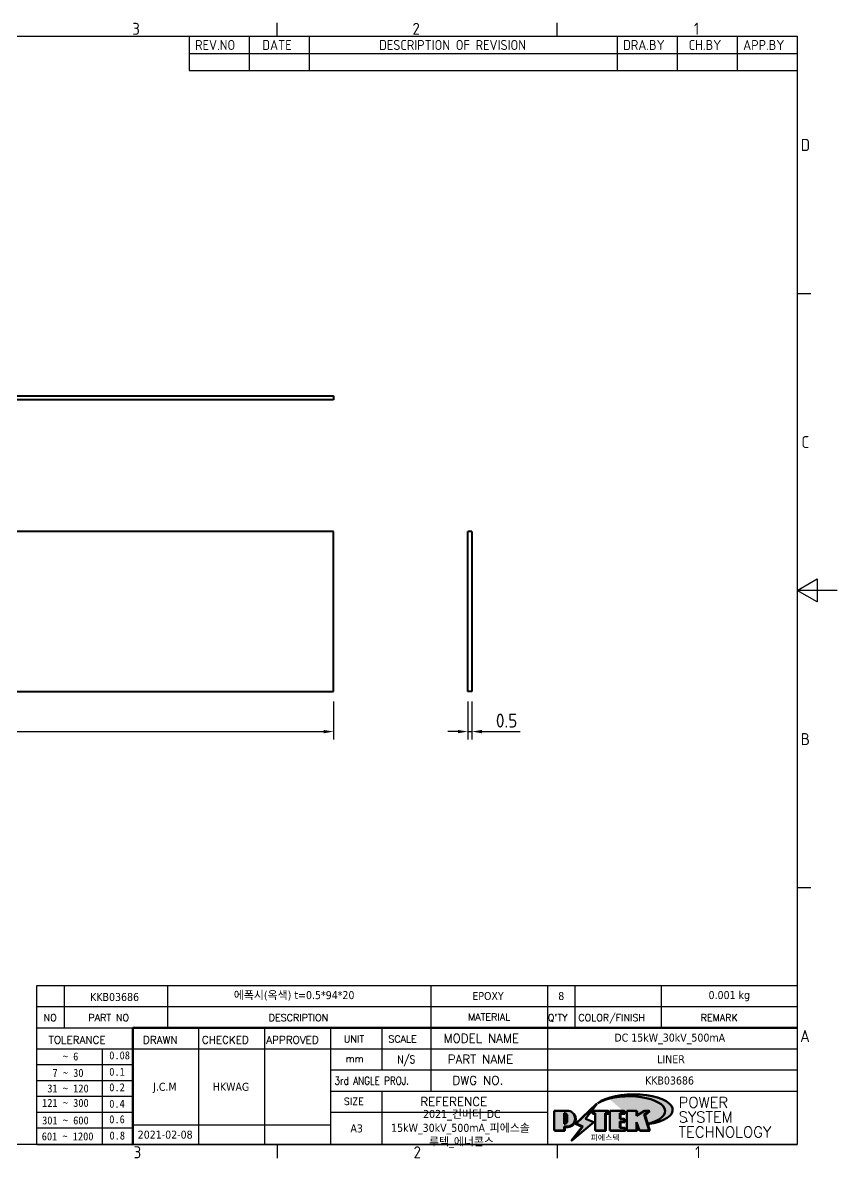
# Model space of a CAD drawing. Header units: millimetres. Extents: x 0 to 210, y 0 to 149.
# Drawn here: x 108.2 to 210, y 3.3 to 145.2 of the extents above; entities that cross this region are included whole.
import ezdxf
from ezdxf.enums import TextEntityAlignment as Align

# ---------------------------------------------------------------- set-up
doc = ezdxf.new("R2010")
doc.units = ezdxf.units.MM
doc.header["$LTSCALE"] = 0.5
doc.layers.get('0').update_dxf_attribs({"color": 3, "lineweight": 25, "true_color": 0x00ff00})
for name, color, linetype, lineweight, true_color in [('가시적인 것(ISO)', 3, 'Continuous', 40, 0x00ff00), ('기호(ISO)', 5, 'Continuous', 25, 0x0000ff), ('제목(ISO)', 5, 'Continuous', 50, 0x0000ff), ('치수(ISO)', 2, 'Continuous', 25, 0xffff00)]:
    doc.layers.add(name, color=color, linetype=linetype, lineweight=lineweight, true_color=true_color)
doc.layers.add('경계(ISO)', color=7, linetype='Continuous', lineweight=25)
doc.layers.add('해치(ISO)', color=7, linetype='Continuous', lineweight=18)
doc.styles.add('HAN_291', font='')
doc.styles.add('HAN_370', font='', dxfattribs={"width": 2})
doc.styles.add('ISO ProportionalPSTEK', font='isocp.shx')
doc.styles.add('RC_284', font='ROMANC.shx')
doc.styles.add('RC_287', font='ROMANC.shx')
doc.styles.add('RC_292', font='ROMANC.shx')
doc.styles.add('ROMANT_294', font='romant.shx')
doc.styles.add('문자 텍스트_PSTEK_POSCO', font='isocp.shx')
doc.styles.add('치수 텍스트_PSTEK_POSCO', font='isocp.shx')
doc.styles.add('텍스트 스타일198', font='tahoma.ttf')
doc.styles.add('텍스트 스타일333', font='ROMANC.shx', dxfattribs={"width": 0.800000011920929})
doc.styles.get('HAN_291').set_extended_font_data('GulimChe')
doc.styles.get('HAN_370').set_extended_font_data('GulimChe')
doc.dimstyles.new('치수_PSTEK_POSCO', dxfattribs={"dimscale": 0.5, "dimtxt": 3.5, "dimasz": 2.5, "dimexe": 2, "dimexo": 2.5, "dimgap": 1, "dimtad": 1, "dimrnd": 1e-08, "dimdsep": 46, "dimtxsty": '치수 텍스트_PSTEK_POSCO', "dimcen": 0.09, "dimdle": 10, "dimclrd": 7, "dimclre": 7, "dimclrt": 2, "dimadec": 1, "dimazin": 2, "dimtfac": 1, "dimtmove": 0, "dimatfit": 3, "dimfxl": 1, "dimtolj": 1, "dimlwd": -1, "dimlwe": -1, "dimarcsym": 0})

# ---------------------------------------------------------------- blocks, each defined once
blk = doc.blocks.new('경계 Default Border')
at = {"layer": '경계(ISO)'}
for p, q in [((280, 287.0000076293945), (280, 290.4000091552734)), ((350, 287.0000076293945), (350, 290.4000091552734)), ((410, 222.7499961853027), (413.4000015258789, 222.7499961853027)), ((410, 74.25000190734863), (413.4000015258789, 74.25000190734863)), ((280, 10), (280, 6.599999666213989)), ((350, 10), (350, 6.599999666213989))]:
    blk.add_line(p, q, dxfattribs=at)
at = {"layer": '경계(ISO)', "flags": 128}
for points in [[(10, 10), (10, 287.0000076293945), (410, 287.0000076293945), (410, 10), (10, 10)], [(420, 148.5000038146973), (410, 148.5000038146973), (415, 151.3867473602295), (415, 145.6132507324219), (410, 148.5000038146973)]]:
    blk.add_lwpolyline(points, dxfattribs=at)
at = {"layer": '경계(ISO)', "color": 2, "true_color": 0xffff00, "char_height": 3.00000011920929, "attachment_point": 7, "style": '문자 텍스트_PSTEK_POSCO'}
for s, insert in [('3', (243.8325386494398, 287.3713945155963)), ('2', (313.8325386494398, 287.3713945155963)), ('1', (384.1668652743101, 287.4)), ('D', (410.878270202895, 258.3463944559917)), ('C', (411.0445395201643, 184.0963944559917)), ('B', (410.878270202895, 109.8463944559917)), ('A', (410.7144008173592, 35.61784856929444)), ('3', (244.1685395229535, 6.57139439638704)), ('2', (314.127739416884, 6.57139439638704)), ('1', (384.4860661041481, 6.59999988079071))]:
    blk.add_mtext(s, dxfattribs=dict(at, insert=insert))
blk = doc.blocks.new('제목 블록 PSTEK')
at = {"true_color": 0xff0000}
h = blk.add_hatch(color=1, dxfattribs=at)
edge = h.paths.add_edge_path(flags=0)
edge.add_line((314.2242174273352, 19.60711530335299), (314.2242174273352, 17.00126995915134))
edge.add_line((314.2242174273352, 17.00126995915134), (314.3485873187598, 17.00126995915134))
edge.add_arc((314.3485873187598, 17.6527312952023), 0.6514613360509371, 270, 360)
edge.add_line((315.0000486548106, 17.6527312952023), (315.0000486548106, 18.95565396730211))
edge.add_arc((314.3485873187598, 18.95565396730212), 0.6514613360508712, 0, 90)
edge.add_line((314.3485873187598, 19.60711530335299), (314.2242174273352, 19.60711530335299))
edge = h.paths.add_edge_path()
edge.add_arc((314.9847713324306, 18.28938669179658), 1.969189947606664, 269.9999999999959, 450)
edge.add_line((314.9847713324306, 20.25857663940318), (311.7664314776902, 20.25857663940324))
edge.add_line((311.7664314776902, 20.25857663940324), (311.7664314776902, 15.3430047401139))
edge.add_line((311.7664314776902, 15.3430047401139), (314.2242174273352, 15.3430047401139))
edge.add_line((314.2242174273352, 15.3430047401139), (314.2242174273352, 16.32019674418991))
edge.add_line((314.2242174273352, 16.32019674418991), (314.9847713324307, 16.32019674418991))
at = {"true_color": 0x848484}
for points in [[(317.2195697678507, 17.0593801673321), (322.0326348870767, 21.62682475217465), (322.2781991042243, 21.94392121864296), (317.0471853425802, 16.97985676345368), (318.7512090904202, 16.1899260703855), (316.0018030350395, 12.71868385740789), (316.3356552234328, 13.00206718743325), (318.9235935156908, 16.2694494742633)], [(324.6615819988275, 19.45905590879572), (325.4196460989604, 19.45905590879572), (325.4196460989604, 20.11051724484596), (325.2419748254881, 20.11051724484596), (325.2419748254881, 19.60711530335299), (324.4839107253602, 19.60711530335299), (324.4839107253602, 15.3430047401139), (322.1623394187076, 15.3430047401139), (322.1623394187076, 15.19494534555726), (324.6615819988275, 15.19494534555726)], [(328.2914414389548, 19.45905590879572), (329.4054050004294, 19.45905590879572), (329.4054050004294, 20.11051724484596), (329.2277337269622, 20.11051724484596), (329.2277337269622, 19.60711530335299), (328.1137701654877, 19.60711530335299), (328.1137701654877, 18.25543873810179), (328.2914414389548, 18.25543873810179)], [(332.5088862584528, 20.1105172448466), (332.3312149849806, 20.1105172448466), (332.3312149849806, 18.99741471888368), (332.5088862584528, 19.11081371413894)], [(335.6156307331414, 20.11051724484596), (335.2535118015555, 20.11051724484596), (334.2514536401189, 19.30614745124769), (335.4855464857051, 15.3430047401139), (333.1954852176545, 15.3430047401139), (333.2478643833523, 15.19494534555726), (335.6632177591723, 15.19494534555726), (334.4291249135862, 19.15808805669106)], [(321.9846681452406, 19.60711530335299), (321.4042753185749, 19.60711530335299), (321.4042753185749, 19.45905590879572), (321.9846681452406, 19.45905590879572)], [(328.2914414389548, 17.41554667867274), (329.4054050004294, 17.41554667867274), (329.4054050004294, 18.10737934354514), (329.2277337269622, 18.10737934354514), (329.2277337269622, 17.56360607323003), (328.1137701654877, 17.56360607323003), (328.1137701654877, 15.9944660761648), (328.2914414389548, 15.9944660761648)], [(332.5088862584528, 16.92964231796647), (332.3312149849806, 17.43186301645164), (332.3312149849806, 15.3430047401139), (330.0369607660135, 15.3430047401139), (330.0369607660135, 15.19494534555726), (332.5088862584528, 15.19494534555726)], [(329.5356972676428, 15.8464066816075), (329.3580259941756, 15.8464066816075), (329.3580259941756, 15.3430047401139), (325.8342124037171, 15.3430047401139), (325.8342124037171, 15.19494534555726), (329.5356972676428, 15.19494534555726)]]:
    blk.add_hatch(color=252, dxfattribs=at).paths.add_polyline_path(points)
at = {"true_color": 0x0000ff}
blk.add_hatch(color=5, dxfattribs=at).paths.add_polyline_path([(321.6183518841322, 17.4193704504104), (319.5281351041078, 18.24969419629727), (322.4505835294948, 22.02344462252142), (317.2195697678507, 17.0593801673321), (318.9235935156908, 16.2694494742633), (316.1741874603099, 12.79820726128571)])
at = {"true_color": 0xff0000}
for points in [[(324.4839107253602, 19.60711530335299), (325.2419748254881, 19.60711530335299), (325.2419748254881, 20.25857663940324), (321.2266040451076, 20.25857663940324), (321.2266040451076, 19.60711530335299), (321.9846681452406, 19.60711530335299), (321.9846681452406, 15.3430047401139), (324.4839107253602, 15.3430047401139)], [(329.2277337269622, 20.25857663940324), (325.65654113025, 20.25857663940324), (325.65654113025, 15.3430047401139), (329.3580259941756, 15.3430047401139), (329.3580259941756, 15.9944660761648), (328.1137701654877, 15.9944660761648), (328.1137701654877, 17.56360607323003), (329.2277337269622, 17.56360607323003), (329.2277337269622, 18.25543873810179), (328.1137701654877, 18.25543873810179), (328.1137701654877, 19.60711530335299), (329.2277337269622, 19.60711530335299)], [(332.3312149849806, 20.25857663940324), (329.8592894925411, 20.25857663940324), (329.8592894925411, 15.3430047401139), (332.3312149849806, 15.3430047401139), (332.3312149849806, 17.4318630164523), (333.0701931098801, 15.3430047401139), (335.4855464857051, 15.3430047401139), (334.2514536401189, 19.30614745124769), (335.4379594596742, 20.25857663940324), (334.3071782107978, 20.25857663940324), (332.3312149849806, 18.99741471888304)]]:
    blk.add_hatch(color=1, dxfattribs=at).paths.add_polyline_path(points)
at = {"true_color": 0x848484}
h = blk.add_hatch(color=252, dxfattribs=at)
edge = h.paths.add_edge_path()
edge.add_arc((314.9847713324309, 18.28938669179657), 1.969189947606666, 270, 406.8278729790604)
edge.add_arc((315.1624426058984, 18.1413272972396), 1.969189947606962, -90, 53.560984836317004, ccw=False)
edge.add_line((315.1624426058984, 16.17213734963263), (314.4018887008024, 16.17213734963263))
edge.add_line((314.4018887008024, 16.17213734963263), (314.4018887008024, 15.19494534555726))
edge.add_line((314.4018887008024, 15.19494534555726), (311.9441027511573, 15.19494534555726))
edge.add_line((311.9441027511573, 15.19494534555726), (311.9441027511573, 15.3430047401139))
edge.add_line((311.9441027511573, 15.3430047401139), (314.2242174273352, 15.3430047401139))
edge.add_line((314.2242174273352, 15.3430047401139), (314.2242174273352, 16.32019674418991))
edge.add_line((314.2242174273352, 16.32019674418991), (314.9847713324309, 16.32019674418991))
h = blk.add_hatch(color=252, dxfattribs=at)
edge = h.paths.add_edge_path()
edge.add_line((314.4018887008024, 19.45905590879572), (314.5262585922315, 19.45905590879572))
edge.add_arc((314.5262585922314, 18.80759457274939), 0.6514613360463194, 60.4189348879147, 90.00000000000318, ccw=False)
edge.add_arc((314.3485873187602, 18.95565396730057), 0.6514613360524251, 39.96992292766206, 90.00000000009999)
edge.add_line((314.3485873187591, 19.60711530335307), (314.2242174273352, 19.60711530335298))
edge.add_line((314.2242174273352, 19.60711530335299), (314.2242174273352, 17.00126995915134))
edge.add_line((314.2242174273352, 17.00126995915134), (314.3485873187591, 17.00126995915134))
edge.add_arc((314.3485873187568, 17.652731295233), 0.6514613360816299, 270.0000000002, 274.6930825552478)
edge.add_line((314.4018887008024, 17.0034541317032), (314.4018887008024, 19.45905590879572))
at = {"layer": '해치(ISO)', "true_color": 0x27d1fc}
h = blk.add_hatch(color=140, dxfattribs=at)
edge = h.paths.add_edge_path()
edge.add_ellipse((330.3660919371412, 20.15576403068321), major_axis=(9.100907360794343, 0), ratio=0.4069904968023172, start_angle=301.3098473703837, end_angle=507.7436900681698)
edge.add_ellipse((331.5340919371412, 20.4634168429492), major_axis=(-9.82350664112931, 0), ratio=0.3942600559756514, start_angle=111.51207141178469, end_angle=334.47025347086895, ccw=False)
edge.add_line((335.1363447531188, 16.8601935978785), (335.0955236905705, 16.99119398620872))
at = {"color": 180, "true_color": 0x3f00ff}
for p, q in [((182.475792979055, 11.79100474011392), (182.4757929790549, 51.56524660363496)), ((182.4757929790549, 51.56524660363496), (372.4757929537551, 51.56524660363496)), ((189.2651435055721, 51.56524660363496), (189.2651435055722, 41.00524660363494)), ((215.2152739891528, 41.00524660363494), (215.2152739891528, 51.56524660363496)), ((280.8758854511282, 51.56524660363496), (280.8758854511282, 41.00524660363494)), ((310.0881549537552, 51.56524660363496), (310.0881549537553, 41.00524660363494)), ((316.9044520275131, 51.56524660363496), (316.9044520275127, 41.00524660363494)), ((338.4566026226726, 51.56524660363496), (338.4566026226727, 41.00524660363494)), ((372.4757929537551, 51.56524660363496), (372.4757929537551, 11.79100474011389)), ((182.475792979055, 46.2852466036349), (372.4757929537551, 46.28524660363492)), ((182.475792979055, 41.00524660363493), (206.451475290024, 41.00524660363493)), ((222.9401812389276, 11.79100474011392), (222.9401812389276, 41.00524660363494)), ((239.4288871878316, 11.79100474011392), (239.4288871878316, 41.00524660363494)), ((255.9175931367356, 11.79100474011392), (255.9175931367356, 41.00524660363494)), ((268.6918866058747, 41.00524660363494), (268.6918866058747, 30.44524660363498)), ((280.8758854511282, 41.00524660363494), (280.8758854511282, 25.16524660363502)), ((310.088154953755, 41.00524660363494), (310.088154953755, 11.79100474011392)), ((182.475792979055, 35.72524660363497), (206.451475290024, 35.72524660363497)), ((198.8621818849491, 12.02524660363491), (198.8621818849491, 35.72524660363497)), ((206.451475290024, 35.72524660363497), (372.4757929537551, 35.72524660363497)), ((182.475792979055, 31.77524660363492), (206.451475290024, 31.77524660363492)), ((255.917593136736, 30.44524660363498), (372.4757929537552, 30.44524660363501)), ((182.475792979055, 27.82524660363487), (206.451475290024, 27.82524660363487)), ((182.475792979055, 23.87524660363505), (206.451475290024, 23.87524660363505)), ((255.9175931367359, 25.16524660363502), (372.4757929537552, 25.165246603635)), ((268.6918866058744, 25.16524660363502), (268.6918866058744, 11.79100474011392)), ((182.475792979055, 19.92524660363478), (206.451475290024, 19.92524660363478)), ((255.9175931367359, 19.88524660363481), (310.0881549537553, 19.88524660363481)), ((182.475792979055, 15.97524660363496), (206.451475290024, 15.97524660363496)), ((206.451475290024, 16.74100474011396), (255.9175931367359, 16.74100474011396)), ((182.475792979055, 11.79100474011392), (372.4757929537551, 11.79100474011389))]:
    blk.add_line(p, q, dxfattribs=at)
at = {"color": 7, "lineweight": 50}
for p, q in [((206.4514752900237, 11.79100474011392), (206.4514752900237, 41.00524660363494)), ((206.451475290024, 41.00524660363494), (372.4757929537551, 41.00524660363496))]:
    blk.add_line(p, q, dxfattribs=at)
at = {"color": 7}
for p, q in [((311.7664314776902, 20.25900474011391), (311.7664314776902, 15.34300474011391)), ((314.9847713324309, 20.25857663940324), (311.7664314776902, 20.25857663940324)), ((314.9847713324309, 20.25857663940324), (311.7664314776902, 20.25857663940324)), ((311.7664314776902, 20.25857663940324), (311.7664314776902, 15.3430047401139)), ((322.2781991042243, 21.94392121864296), (317.0471853425802, 16.97985676345368)), ((322.4505835294948, 22.02344462252142), (317.2195697678507, 17.0593801673321)), ((317.2195697678507, 17.0593801673321), (322.0326348870767, 21.62682475217465)), ((319.5281351041078, 18.24969419629727), (322.4505835294948, 22.02344462252142)), ((325.2419748254881, 20.25857663940324), (321.2266040451076, 20.25857663940324)), ((321.2266040451076, 20.25857663940324), (321.2266040451076, 19.60711530335299)), ((325.2419748254881, 20.25857663940324), (321.2266040451076, 20.25857663940324)), ((321.2266040451076, 20.25857663940324), (321.2266040451076, 19.60711530335299)), ((322.0326348870767, 21.62682475217465), (322.2781991042243, 21.94392121864296)), ((325.2419748254881, 19.60711530335299), (325.2419748254881, 20.25857663940324)), ((325.2419748254881, 19.60711530335299), (325.2419748254881, 20.25857663940324)), ((325.4196460989604, 20.11051724484596), (325.2419748254881, 20.11051724484596)), ((325.2419748254881, 20.11051724484596), (325.2419748254881, 19.60711530335299)), ((325.4196460989604, 19.45905590879572), (325.4196460989604, 20.11051724484596)), ((329.2277337269622, 20.25857663940324), (325.65654113025, 20.25857663940324)), ((325.65654113025, 20.25857663940324), (325.65654113025, 15.3430047401139)), ((325.65654113025, 20.25857663940324), (325.65654113025, 15.3430047401139)), ((329.2277337269622, 20.25857663940324), (325.65654113025, 20.25857663940324)), ((329.2277337269622, 19.60711530335299), (329.2277337269622, 20.25857663940324)), ((329.2277337269622, 19.60711530335299), (329.2277337269622, 20.25857663940324)), ((329.4054050004294, 20.11051724484596), (329.2277337269622, 20.11051724484596)), ((329.2277337269622, 20.11051724484596), (329.2277337269622, 19.60711530335299)), ((329.4054050004294, 19.45905590879572), (329.4054050004294, 20.11051724484596)), ((332.3312149849806, 20.25857663940324), (329.8592894925411, 20.25857663940324)), ((329.8592894925411, 20.25857663940324), (329.8592894925411, 15.3430047401139)), ((329.8592894925411, 20.25857663940324), (329.8592894925411, 15.3430047401139)), ((332.3312149849806, 20.25857663940324), (329.8592894925411, 20.25857663940324)), ((334.3071782107978, 20.25857663940324), (332.3312149849806, 18.99741471888304)), ((332.3312149849806, 18.99741471888304), (332.3312149849806, 20.25857663940324)), ((334.3071782107978, 20.25857663940324), (332.3312149849806, 18.99741471888304)), ((332.3312149849806, 18.99741471888304), (332.3312149849806, 20.25857663940324)), ((332.5088862584528, 20.1105172448466), (332.3312149849806, 20.1105172448466)), ((332.3312149849806, 20.1105172448466), (332.3312149849806, 18.99741471888368)), ((332.5088862584528, 19.11081371413894), (332.5088862584528, 20.1105172448466)), ((334.2514536401189, 19.30614745124769), (335.4379594596742, 20.25857663940324)), ((334.2514536401189, 19.30614745124769), (335.4379594596742, 20.25857663940324)), ((335.2535118015555, 20.11051724484596), (334.2514536401189, 19.30614745124769)), ((335.4379594596742, 20.25857663940324), (334.3071782107978, 20.25857663940324)), ((335.4379594596742, 20.25857663940324), (334.3071782107978, 20.25857663940324)), ((334.4291249135862, 19.15808805669104), (335.6156307331414, 20.11051724484596)), ((335.6156307331414, 20.11051724484596), (335.2535118015555, 20.11051724484596)), ((314.2242174273352, 17.00126995915134), (314.2242174273352, 19.60711530335299)), ((314.2242174273352, 19.60711530335299), (314.3485873187591, 19.60711530335299)), ((314.3485873187591, 19.60711530335299), (314.2242174273352, 19.60711530335299)), ((314.2242174273352, 19.60711530335299), (314.2242174273352, 17.00126995915134)), ((314.2242174273352, 17.00126995915134), (314.2242174273352, 19.60711530335299)), ((314.2242174273352, 19.60711530335299), (314.3485873187591, 19.60711530335299)), ((314.4018887008024, 19.45905590879572), (314.5262585922314, 19.45905590879572)), ((314.4018887008024, 17.0034541317032), (314.4018887008024, 19.45905590879572)), ((315.0000486548106, 18.95565396730275), (315.0000486548106, 17.65273129520161)), ((315.0000486548106, 18.95565396730275), (315.0000486548106, 17.65273129520161)), ((316.1741874603099, 12.79820726128571), (321.6183518841322, 17.4193704504104)), ((318.9235935156908, 16.2694494742633), (317.2195697678507, 17.0593801673321)), ((317.2195697678507, 17.0593801673321), (318.9235935156908, 16.2694494742633)), ((321.6183518841322, 17.4193704504104), (319.5281351041078, 18.24969419629727)), ((321.2266040451076, 19.60711530335299), (321.9846681452406, 19.60711530335299)), ((321.2266040451076, 19.60711530335299), (321.9846681452406, 19.60711530335299)), ((321.4042753185749, 19.60711530335299), (321.4042753185749, 19.45905590879572)), ((321.9846681452406, 19.60711530335299), (321.4042753185749, 19.60711530335299)), ((321.4042753185749, 19.45905590879572), (321.9846681452406, 19.45905590879572)), ((321.9846681452406, 19.60711530335299), (321.9846681452406, 15.3430047401139)), ((321.9846681452406, 19.45905590879572), (321.9846681452406, 19.60711530335299)), ((321.9846681452406, 19.60711530335299), (321.9846681452406, 15.3430047401139)), ((324.4839107253602, 19.60711530335299), (325.2419748254881, 19.60711530335299)), ((324.4839107253602, 15.3430047401139), (324.4839107253602, 19.60711530335299)), ((325.2419748254881, 19.60711530335299), (324.4839107253602, 19.60711530335299)), ((324.4839107253602, 19.60711530335299), (324.4839107253602, 15.3430047401139)), ((324.4839107253602, 19.60711530335299), (325.2419748254881, 19.60711530335299)), ((324.4839107253602, 15.3430047401139), (324.4839107253602, 19.60711530335299)), ((324.6615819988275, 19.45905590879572), (325.4196460989604, 19.45905590879572)), ((324.6615819988275, 15.19494534555726), (324.6615819988275, 19.45905590879572)), ((328.1137701654877, 18.25543873810179), (328.1137701654877, 19.60711530335299)), ((328.1137701654877, 19.60711530335299), (329.2277337269622, 19.60711530335299)), ((329.2277337269622, 19.60711530335299), (328.1137701654877, 19.60711530335299)), ((328.1137701654877, 19.60711530335299), (328.1137701654877, 18.25543873810179)), ((328.1137701654877, 18.25543873810179), (328.1137701654877, 19.60711530335299)), ((328.1137701654877, 19.60711530335299), (329.2277337269622, 19.60711530335299)), ((329.2277337269622, 18.25543873810179), (328.1137701654877, 18.25543873810179)), ((328.1137701654877, 18.25543873810179), (328.2914414389548, 18.25543873810179)), ((329.2277337269622, 18.25543873810179), (328.1137701654877, 18.25543873810179)), ((328.1137701654877, 17.56360607323003), (329.2277337269622, 17.56360607323003)), ((328.1137701654877, 15.9944660761648), (328.1137701654877, 17.56360607323003)), ((329.2277337269622, 17.56360607323003), (328.1137701654877, 17.56360607323003)), ((328.1137701654877, 17.56360607323003), (328.1137701654877, 15.9944660761648)), ((328.1137701654877, 17.56360607323003), (329.2277337269622, 17.56360607323003)), ((328.1137701654877, 15.9944660761648), (328.1137701654877, 17.56360607323003)), ((328.2914414389548, 18.25543873810179), (328.2914414389548, 19.45905590879572)), ((328.2914414389548, 19.45905590879572), (329.4054050004294, 19.45905590879572)), ((328.2914414389548, 15.9944660761648), (328.2914414389548, 17.41554667867274)), ((328.2914414389548, 17.41554667867274), (329.4054050004294, 17.41554667867274)), ((329.2277337269622, 17.56360607323003), (329.2277337269622, 18.25543873810179)), ((329.2277337269622, 17.56360607323003), (329.2277337269622, 18.25543873810179)), ((329.4054050004294, 18.10737934354514), (329.2277337269622, 18.10737934354514)), ((329.2277337269622, 18.10737934354514), (329.2277337269622, 17.56360607323003)), ((329.4054050004294, 17.41554667867274), (329.4054050004294, 18.10737934354514)), ((332.3312149849806, 18.99741471888368), (332.5088862584528, 19.11081371413894)), ((332.3312149849806, 17.4318630164523), (333.0701931098801, 15.3430047401139)), ((332.3312149849806, 15.3430047401139), (332.3312149849806, 17.4318630164523)), ((332.5088862584528, 16.92964231796647), (332.3312149849806, 17.43186301645164)), ((332.3312149849806, 17.43186301645164), (332.3312149849806, 15.3430047401139)), ((332.3312149849806, 17.4318630164523), (333.0701931098801, 15.3430047401139)), ((332.3312149849806, 15.3430047401139), (332.3312149849806, 17.4318630164523)), ((335.4855464857051, 15.3430047401139), (334.2514536401189, 19.30614745124769)), ((334.2514536401189, 19.30614745124769), (335.4855464857051, 15.3430047401139)), ((335.4855464857051, 15.3430047401139), (334.2514536401189, 19.30614745124769)), ((335.6632177591723, 15.19494534555726), (334.4291249135862, 19.15808805669104)), ((345.0447381189468, 17.50375595811051), (344.9867755289346, 17.689895936919)), ((311.7664314776902, 15.3430047401139), (314.2242174273352, 15.3430047401139)), ((311.7664314776902, 15.3430047401139), (314.2242174273352, 15.3430047401139)), ((314.2242174273352, 15.3430047401139), (311.9441027511573, 15.3430047401139)), ((311.9441027511573, 15.3430047401139), (311.9441027511573, 15.19494534555726)), ((311.9441027511573, 15.19494534555726), (314.4018887008024, 15.19494534555726)), ((314.3485873187591, 17.00126995915134), (314.2242174273352, 17.00126995915134)), ((314.2242174273352, 17.00126995915134), (314.3485873187591, 17.00126995915134)), ((314.3485873187591, 17.00126995915134), (314.2242174273352, 17.00126995915134)), ((314.2242174273352, 16.32019674418991), (314.9847713324309, 16.32019674418991)), ((314.2242174273352, 15.3430047401139), (314.2242174273352, 16.32019674418991)), ((314.9847713324309, 16.32019674418991), (314.2242174273352, 16.32019674418991)), ((314.2242174273352, 16.32019674418991), (314.2242174273352, 15.3430047401139)), ((314.2242174273352, 16.32019674418991), (314.9847713324309, 16.32019674418991)), ((314.2242174273352, 15.3430047401139), (314.2242174273352, 16.32019674418991)), ((314.4018887008024, 16.17213734963263), (315.162442605898, 16.17213734963263)), ((314.4018887008024, 15.19494534555726), (314.4018887008024, 16.17213734963263)), ((318.7512090904202, 16.1899260703855), (316.0018030350395, 12.71868385740789)), ((318.9235935156908, 16.2694494742633), (316.1741874603099, 12.79820726128571)), ((316.3356552234328, 13.00206718743325), (318.9235935156908, 16.2694494742633)), ((317.0471853425802, 16.97985676345368), (318.7512090904202, 16.1899260703855)), ((321.9846681452406, 15.3430047401139), (324.4839107253602, 15.3430047401139)), ((321.9846681452406, 15.3430047401139), (324.4839107253602, 15.3430047401139)), ((324.4839107253602, 15.3430047401139), (322.1623394187076, 15.3430047401139)), ((322.1623394187076, 15.3430047401139), (322.1623394187076, 15.19494534555726)), ((322.1623394187076, 15.19494534555726), (324.6615819988275, 15.19494534555726)), ((325.65654113025, 15.3430047401139), (329.3580259941756, 15.3430047401139)), ((325.65654113025, 15.3430047401139), (329.3580259941756, 15.3430047401139)), ((329.3580259941756, 15.3430047401139), (325.8342124037171, 15.3430047401139)), ((325.8342124037171, 15.3430047401139), (325.8342124037171, 15.19494534555726)), ((325.8342124037171, 15.19494534555726), (329.5356972676428, 15.19494534555726)), ((329.3580259941756, 15.9944660761648), (328.1137701654877, 15.9944660761648)), ((328.1137701654877, 15.9944660761648), (328.2914414389548, 15.9944660761648)), ((329.3580259941756, 15.9944660761648), (328.1137701654877, 15.9944660761648)), ((329.3580259941756, 15.3430047401139), (329.3580259941756, 15.9944660761648)), ((329.3580259941756, 15.3430047401139), (329.3580259941756, 15.9944660761648)), ((329.5356972676428, 15.8464066816075), (329.3580259941756, 15.8464066816075)), ((329.3580259941756, 15.8464066816075), (329.3580259941756, 15.3430047401139)), ((329.5356972676428, 15.19494534555726), (329.5356972676428, 15.8464066816075)), ((329.8592894925411, 15.3430047401139), (332.3312149849806, 15.3430047401139)), ((329.8592894925411, 15.3430047401139), (332.3312149849806, 15.3430047401139)), ((332.3312149849806, 15.3430047401139), (330.0369607660135, 15.3430047401139)), ((330.0369607660135, 15.3430047401139), (330.0369607660135, 15.19494534555726)), ((330.0369607660135, 15.19494534555726), (332.5088862584528, 15.19494534555726)), ((332.5088862584528, 15.19494534555726), (332.5088862584528, 16.92964231796647)), ((333.0701931098801, 15.3430047401139), (335.4855464857051, 15.3430047401139)), ((333.0701931098801, 15.3430047401139), (335.4855464857051, 15.3430047401139)), ((335.4855464857051, 15.3430047401139), (333.1954852176545, 15.3430047401139)), ((333.1954852176545, 15.3430047401139), (333.2478643833523, 15.19494534555726)), ((333.2478643833523, 15.19494534555726), (335.6632177591723, 15.19494534555726)), ((316.0018030350395, 12.71868385740789), (316.3356552234328, 13.00206718743325))]:
    blk.add_line(p, q, dxfattribs=at)
at = {"color": 1, "true_color": 0xff0000}
for p, q in [((314.9847713324309, 20.25857663940324), (311.7664314776902, 20.25857663940324)), ((311.7664314776902, 20.25857663940324), (311.7664314776902, 15.3430047401139)), ((325.2419748254881, 20.25857663940324), (321.2266040451076, 20.25857663940324)), ((321.2266040451076, 20.25857663940324), (321.2266040451076, 19.60711530335299)), ((325.2419748254881, 19.60711530335299), (325.2419748254881, 20.25857663940324)), ((329.2277337269622, 20.25857663940324), (325.65654113025, 20.25857663940324)), ((325.65654113025, 20.25857663940324), (325.65654113025, 15.3430047401139)), ((329.2277337269622, 19.60711530335299), (329.2277337269622, 20.25857663940324)), ((332.3312149849806, 20.25857663940324), (329.8592894925411, 20.25857663940324)), ((329.8592894925411, 20.25857663940324), (329.8592894925411, 15.3430047401139)), ((334.3071782107978, 20.25857663940324), (332.3312149849806, 18.99741471888304)), ((332.3312149849806, 18.99741471888304), (332.3312149849806, 20.25857663940324)), ((334.2514536401189, 19.30614745124769), (335.4379594596742, 20.25857663940324)), ((335.4379594596742, 20.25857663940324), (334.3071782107978, 20.25857663940324)), ((314.2242174273352, 17.00126995915134), (314.2242174273352, 19.60711530335299)), ((314.2242174273352, 19.60711530335299), (314.3485873187591, 19.60711530335299)), ((315.0000486548106, 18.95565396730275), (315.0000486548106, 17.65273129520161)), ((321.2266040451076, 19.60711530335299), (321.9846681452406, 19.60711530335299)), ((321.9846681452406, 19.60711530335299), (321.9846681452406, 15.3430047401139)), ((324.4839107253602, 19.60711530335299), (325.2419748254881, 19.60711530335299)), ((324.4839107253602, 15.3430047401139), (324.4839107253602, 19.60711530335299)), ((328.1137701654877, 18.25543873810179), (328.1137701654877, 19.60711530335299)), ((328.1137701654877, 19.60711530335299), (329.2277337269622, 19.60711530335299)), ((329.2277337269622, 18.25543873810179), (328.1137701654877, 18.25543873810179)), ((328.1137701654877, 17.56360607323003), (329.2277337269622, 17.56360607323003)), ((328.1137701654877, 15.9944660761648), (328.1137701654877, 17.56360607323003)), ((329.2277337269622, 17.56360607323003), (329.2277337269622, 18.25543873810179)), ((332.3312149849806, 17.4318630164523), (333.0701931098801, 15.3430047401139)), ((332.3312149849806, 15.3430047401139), (332.3312149849806, 17.4318630164523)), ((335.4855464857051, 15.3430047401139), (334.2514536401189, 19.30614745124769)), ((311.7664314776902, 15.3430047401139), (314.2242174273352, 15.3430047401139)), ((314.3485873187591, 17.00126995915134), (314.2242174273352, 17.00126995915134)), ((314.2242174273352, 16.32019674418991), (314.9847713324309, 16.32019674418991)), ((314.2242174273352, 15.3430047401139), (314.2242174273352, 16.32019674418991)), ((321.9846681452406, 15.3430047401139), (324.4839107253602, 15.3430047401139)), ((325.65654113025, 15.3430047401139), (329.3580259941756, 15.3430047401139)), ((329.3580259941756, 15.9944660761648), (328.1137701654877, 15.9944660761648)), ((329.3580259941756, 15.3430047401139), (329.3580259941756, 15.9944660761648)), ((329.8592894925411, 15.3430047401139), (332.3312149849806, 15.3430047401139)), ((333.0701931098801, 15.3430047401139), (335.4855464857051, 15.3430047401139))]:
    blk.add_line(p, q, dxfattribs=at)
at = {"color": 5, "true_color": 0x0000ff}
for p, q in [((322.4505835294948, 22.02344462252142), (317.2195697678507, 17.0593801673321)), ((319.5281351041078, 18.24969419629727), (322.4505835294948, 22.02344462252142)), ((316.1741874603099, 12.79820726128571), (321.6183518841322, 17.4193704504104)), ((317.2195697678507, 17.0593801673321), (318.9235935156908, 16.2694494742633)), ((321.6183518841322, 17.4193704504104), (319.5281351041078, 18.24969419629727)), ((318.9235935156908, 16.2694494742633), (316.1741874603099, 12.79820726128571))]:
    blk.add_line(p, q, dxfattribs=at)
at = {"color": 7}
for centre, radius, start, end in [((314.9847713324309, 18.28938669179658), 1.969189947606665, 270, 90), ((314.9847713324309, 18.28938669179658), 1.969189947606665, 270, 90), ((314.3485873187598, 18.95565396730211), 0.6514613360508712, 0, 90), ((314.3485873187602, 18.95565396730057), 0.6514613360524251, 39.96992292766117, 90), ((314.3485873187598, 18.95565396730212), 0.6514613360508712, 0, 90), ((314.3485873187597, 17.65273129520228), 0.6514613360509381, 270, 0), ((314.3485873187598, 17.6527312952023), 0.6514613360509381, 270, 0), ((314.5262585922314, 18.80759457274939), 0.6514613360463193, 60.41893488791137, 90), ((314.9847713324307, 18.2893866917965), 1.969189947606594, 270, 46.82787297909833), ((315.1624426058984, 18.1413272972396), 1.969189947606961, 270, 53.56098483636067), ((314.3485873187568, 17.652731295233), 0.6514613360816299, 270, 274.6930825552478)]:
    blk.add_arc(centre, radius, start, end, dxfattribs=at)
at = {"color": 1, "true_color": 0xff0000}
for centre, radius, start, end in [((314.9847713324309, 18.28938669179657), 1.969189947606665, 270, 90), ((314.3485873187598, 18.95565396730211), 0.6514613360508712, 0, 90), ((314.3485873187598, 17.6527312952023), 0.6514613360509381, 270, 0)]:
    blk.add_arc(centre, radius, start, end, dxfattribs=at)
at = {"layer": '제목(ISO)', "lineweight": 18}
blk.add_line((182.475792979055, 35.72500474011393), (182.475792979055, 11.79100474011392), dxfattribs=at)
at = {"layer": '제목(ISO)'}
for p, q in [((314.9847713324306, 20.25857663940324), (311.7664314776902, 20.25857663940324)), ((311.7664314776902, 20.25857663940324), (311.7664314776902, 15.3430047401139)), ((322.2781991042243, 21.94392121864296), (317.0471853425802, 16.97985676345368)), ((322.4505835294948, 22.02344462252142), (317.2195697678507, 17.0593801673321)), ((317.2195697678507, 17.0593801673321), (322.0326348870767, 21.62682475217465)), ((319.5281351041078, 18.24969419629727), (322.4505835294948, 22.02344462252142)), ((325.2419748254881, 20.25857663940324), (321.2266040451076, 20.25857663940324)), ((321.2266040451076, 20.25857663940324), (321.2266040451076, 19.60711530335299)), ((322.0326348870767, 21.62682475217465), (322.2781991042243, 21.94392121864296)), ((325.2419748254881, 19.60711530335299), (325.2419748254881, 20.25857663940324)), ((325.4196460989604, 20.11051724484596), (325.2419748254881, 20.11051724484596)), ((325.2419748254881, 20.11051724484596), (325.2419748254881, 19.60711530335299)), ((325.4196460989604, 19.45905590879572), (325.4196460989604, 20.11051724484596)), ((329.2277337269622, 20.25857663940324), (325.65654113025, 20.25857663940324)), ((325.65654113025, 20.25857663940324), (325.65654113025, 15.3430047401139)), ((329.2277337269622, 19.60711530335299), (329.2277337269622, 20.25857663940324)), ((329.4054050004294, 20.11051724484596), (329.2277337269622, 20.11051724484596)), ((329.2277337269622, 20.11051724484596), (329.2277337269622, 19.60711530335299)), ((329.4054050004294, 19.45905590879572), (329.4054050004294, 20.11051724484596)), ((332.3312149849806, 20.25857663940324), (329.8592894925411, 20.25857663940324)), ((329.8592894925411, 20.25857663940324), (329.8592894925411, 15.3430047401139)), ((334.3071782107978, 20.25857663940324), (332.3312149849806, 18.99741471888304)), ((332.3312149849806, 18.99741471888304), (332.3312149849806, 20.25857663940324)), ((332.5088862584528, 20.1105172448466), (332.3312149849806, 20.1105172448466)), ((332.3312149849806, 20.1105172448466), (332.3312149849806, 18.99741471888368)), ((332.5088862584528, 19.11081371413894), (332.5088862584528, 20.1105172448466)), ((334.2514536401189, 19.30614745124769), (335.4379594596742, 20.25857663940324)), ((335.2535118015555, 20.11051724484596), (334.2514536401189, 19.30614745124769)), ((335.4379594596742, 20.25857663940324), (334.3071782107978, 20.25857663940324)), ((334.4291249135862, 19.15808805669106), (335.6156307331414, 20.11051724484596)), ((335.6156307331414, 20.11051724484596), (335.2535118015555, 20.11051724484596)), ((314.2242174273352, 17.00126995915134), (314.2242174273352, 19.60711530335299)), ((314.2242174273352, 19.60711530335299), (314.3485873187598, 19.60711530335299)), ((314.3485873187591, 19.60711530335299), (314.2242174273352, 19.60711530335299)), ((314.2242174273352, 19.60711530335299), (314.2242174273352, 17.00126995915134)), ((314.4018887008024, 19.45905590879572), (314.5262585922314, 19.45905590879572)), ((314.4018887008024, 17.0034541317032), (314.4018887008024, 19.45905590879572)), ((315.0000486548106, 18.95565396730211), (315.0000486548106, 17.6527312952023)), ((316.1741874603099, 12.79820726128571), (321.6183518841322, 17.4193704504104)), ((317.2195697678507, 17.0593801673321), (318.9235935156908, 16.2694494742633)), ((318.9235935156908, 16.2694494742633), (317.2195697678507, 17.0593801673321)), ((321.6183518841322, 17.4193704504104), (319.5281351041078, 18.24969419629727)), ((321.2266040451076, 19.60711530335299), (321.9846681452406, 19.60711530335299)), ((321.9846681452406, 19.60711530335299), (321.4042753185749, 19.60711530335299)), ((321.4042753185749, 19.60711530335299), (321.4042753185749, 19.45905590879572)), ((321.4042753185749, 19.45905590879572), (321.9846681452406, 19.45905590879572)), ((321.9846681452406, 19.60711530335299), (321.9846681452406, 15.3430047401139)), ((321.9846681452406, 19.45905590879572), (321.9846681452406, 19.60711530335299)), ((324.4839107253602, 19.60711530335299), (325.2419748254881, 19.60711530335299)), ((324.4839107253602, 15.3430047401139), (324.4839107253602, 19.60711530335299)), ((325.2419748254881, 19.60711530335299), (324.4839107253602, 19.60711530335299)), ((324.4839107253602, 19.60711530335299), (324.4839107253602, 15.3430047401139)), ((324.6615819988275, 19.45905590879572), (325.4196460989604, 19.45905590879572)), ((324.6615819988275, 15.19494534555726), (324.6615819988275, 19.45905590879572)), ((328.1137701654877, 18.25543873810179), (328.1137701654877, 19.60711530335299)), ((328.1137701654877, 19.60711530335299), (329.2277337269622, 19.60711530335299)), ((329.2277337269622, 19.60711530335299), (328.1137701654877, 19.60711530335299)), ((328.1137701654877, 19.60711530335299), (328.1137701654877, 18.25543873810179)), ((329.2277337269622, 18.25543873810179), (328.1137701654877, 18.25543873810179)), ((328.1137701654877, 18.25543873810179), (328.2914414389548, 18.25543873810179)), ((328.1137701654877, 15.9944660761648), (328.1137701654877, 17.56360607323003)), ((328.1137701654877, 17.56360607323003), (329.2277337269622, 17.56360607323003)), ((329.2277337269622, 17.56360607323003), (328.1137701654877, 17.56360607323003)), ((328.1137701654877, 17.56360607323003), (328.1137701654877, 15.9944660761648)), ((328.2914414389548, 19.45905590879572), (329.4054050004294, 19.45905590879572)), ((328.2914414389548, 18.25543873810179), (328.2914414389548, 19.45905590879572)), ((328.2914414389548, 17.41554667867274), (329.4054050004294, 17.41554667867274)), ((328.2914414389548, 15.9944660761648), (328.2914414389548, 17.41554667867274)), ((329.2277337269622, 17.56360607323003), (329.2277337269622, 18.25543873810179)), ((329.4054050004294, 18.10737934354514), (329.2277337269622, 18.10737934354514)), ((329.2277337269622, 18.10737934354514), (329.2277337269622, 17.56360607323003)), ((329.4054050004294, 17.41554667867274), (329.4054050004294, 18.10737934354514)), ((332.3312149849806, 18.99741471888368), (332.5088862584528, 19.11081371413894)), ((332.3312149849806, 15.3430047401139), (332.3312149849806, 17.4318630164523)), ((332.3312149849806, 17.4318630164523), (333.0701931098801, 15.3430047401139)), ((332.5088862584528, 16.92964231796647), (332.3312149849806, 17.43186301645164)), ((332.3312149849806, 17.43186301645164), (332.3312149849806, 15.3430047401139)), ((335.4855464857051, 15.3430047401139), (334.2514536401189, 19.30614745124769)), ((334.2514536401189, 19.30614745124769), (335.4855464857051, 15.3430047401139)), ((335.6632177591723, 15.19494534555726), (334.4291249135862, 19.15808805669106)), ((311.7664314776902, 15.3430047401139), (314.2242174273352, 15.3430047401139)), ((314.2242174273352, 15.3430047401139), (311.9441027511573, 15.3430047401139)), ((311.9441027511573, 15.3430047401139), (311.9441027511573, 15.19494534555726)), ((311.9441027511573, 15.19494534555726), (314.4018887008024, 15.19494534555726)), ((314.3485873187598, 17.00126995915134), (314.2242174273352, 17.00126995915134)), ((314.2242174273352, 17.00126995915134), (314.3485873187591, 17.00126995915134)), ((314.2242174273352, 15.3430047401139), (314.2242174273352, 16.32019674418991)), ((314.2242174273352, 16.32019674418991), (314.9847713324307, 16.32019674418991)), ((314.9847713324309, 16.32019674418991), (314.2242174273352, 16.32019674418991)), ((314.2242174273352, 16.32019674418991), (314.2242174273352, 15.3430047401139)), ((314.4018887008024, 15.19494534555726), (314.4018887008024, 16.17213734963263)), ((314.4018887008024, 16.17213734963263), (315.1624426058984, 16.17213734963263)), ((318.7512090904202, 16.1899260703855), (316.0018030350395, 12.71868385740789)), ((318.9235935156908, 16.2694494742633), (316.1741874603099, 12.79820726128571)), ((316.3356552234328, 13.00206718743325), (318.9235935156908, 16.2694494742633)), ((317.0471853425802, 16.97985676345368), (318.7512090904202, 16.1899260703855)), ((321.9846681452406, 15.3430047401139), (324.4839107253602, 15.3430047401139)), ((324.4839107253602, 15.3430047401139), (322.1623394187076, 15.3430047401139)), ((322.1623394187076, 15.3430047401139), (322.1623394187076, 15.19494534555726)), ((322.1623394187076, 15.19494534555726), (324.6615819988275, 15.19494534555726)), ((325.65654113025, 15.3430047401139), (329.3580259941756, 15.3430047401139)), ((329.3580259941756, 15.3430047401139), (325.8342124037171, 15.3430047401139)), ((325.8342124037171, 15.3430047401139), (325.8342124037171, 15.19494534555726)), ((325.8342124037171, 15.19494534555726), (329.5356972676428, 15.19494534555726)), ((329.3580259941756, 15.9944660761648), (328.1137701654877, 15.9944660761648)), ((328.1137701654877, 15.9944660761648), (328.2914414389548, 15.9944660761648)), ((329.3580259941756, 15.3430047401139), (329.3580259941756, 15.9944660761648)), ((329.5356972676428, 15.8464066816075), (329.3580259941756, 15.8464066816075)), ((329.3580259941756, 15.8464066816075), (329.3580259941756, 15.3430047401139)), ((329.5356972676428, 15.19494534555726), (329.5356972676428, 15.8464066816075)), ((329.8592894925411, 15.3430047401139), (332.3312149849806, 15.3430047401139)), ((332.3312149849806, 15.3430047401139), (330.0369607660135, 15.3430047401139)), ((330.0369607660135, 15.3430047401139), (330.0369607660135, 15.19494534555726)), ((330.0369607660135, 15.19494534555726), (332.5088862584528, 15.19494534555726)), ((332.5088862584528, 15.19494534555726), (332.5088862584528, 16.92964231796647)), ((333.0701931098801, 15.3430047401139), (335.4855464857051, 15.3430047401139)), ((335.4855464857051, 15.3430047401139), (333.1954852176545, 15.3430047401139)), ((333.1954852176545, 15.3430047401139), (333.2478643833523, 15.19494534555726)), ((333.2478643833523, 15.19494534555726), (335.6632177591723, 15.19494534555726)), ((316.0018030350395, 12.71868385740789), (316.3356552234328, 13.00206718743325))]:
    blk.add_line(p, q, dxfattribs=at)
at = {"layer": '제목(ISO)', "color": 4, "true_color": 0x00ffff}
blk.add_line((335.1363447531188, 16.8601935978785), (335.0955236905705, 16.99119398620872), dxfattribs=at)
at = {"layer": '제목(ISO)'}
for centre, radius, start, end in [((314.9847713324306, 18.28938669179658), 1.969189947606664, 46.82787297909431, 90), ((314.3485873187598, 18.95565396730212), 0.6514613360508712, 0, 90), ((314.3485873187602, 18.95565396730057), 0.6514613360524251, 39.96992292766117, 90), ((314.3485873187598, 17.6527312952023), 0.6514613360509371, 270, 0), ((314.5262585922314, 18.80759457274939), 0.6514613360463193, 60.41893488791137, 90), ((314.9847713324307, 18.2893866917965), 1.969189947606594, 270, 46.82787297909833), ((314.9847713324309, 18.28938669179657), 1.969189947606666, 270, 46.8278729790603), ((315.1624426058984, 18.1413272972396), 1.969189947606962, 270, 53.56098483631701), ((314.3485873187568, 17.652731295233), 0.6514613360816299, 270, 274.6930825552478)]:
    blk.add_arc(centre, radius, start, end, dxfattribs=at)
at = {"layer": '제목(ISO)', "color": 4, "true_color": 0x00ffff}
for centre, major_axis, ratio, start_param, end_param in [((331.5340919371412, 20.4634168429492), (9.82350664112931, 0), 0.3942600559756514, 5.087845455444478, 8.97919982663645), ((330.3660919371412, 20.15576403068321), (9.100907360794343, 0), 0.4069904968023172, 5.258848905294775, 8.861799147915196)]:
    blk.add_ellipse(centre, major_axis=major_axis, ratio=ratio, start_param=start_param, end_param=end_param, dxfattribs=at)
at = {"color": 2, "true_color": 0xffff00}
for s, height, style, p in [('NO', 1.742399930953979, 'RC_284', (184.135398793432, 42.62317362549192)), ('PART NO', 1.742399930953979, 'RC_284', (195.3359407378685, 42.62317362549192)), ('DESCRIPTION', 1.742399930953979, 'RC_284', (240.4025565652523, 42.62317362549192)), ("Q'TY", 1.742399930953979, 'RC_284', (310.1440786515383, 42.62317362549192)), ('COLOR/FINISH', 1.742399930953979, 'RC_284', (317.7725341324144, 42.62317362549192)), ('REMARK', 1.742399930953979, 'RC_284', (348.346649953877, 42.62317362549192)), (' TOLERANCE', 1.899999976158142, 'RC_287', (184.0872874387979, 37.00893196870329)), ('DRAWN', 1.899999976158142, 'RC_287', (208.9766620976279, 37.00893196870329)), ('CHECKED', 1.899999976158142, 'RC_287', (223.6856844514997, 37.00893196870329)), ('APPROVED', 1.899999976158142, 'RC_287', (239.7795453577791, 37.00893196870329)), ('UNIT', 1.742399930953979, 'RC_284', (259.1652673287452, 37.34317362549218)), ('SCALE', 1.742399930953979, 'RC_284', (270.2934779252897, 37.34317362549218)), ('MODEL NAME', 2.178000062704086, 'RC_292', (284.096330289083, 37.25462520371384)), ('    ~ 6', 2.000000029802322, 'HAN_291', (183.7721304966814, 32.8176515608431)), ('0.08', 2.000000029802322, 'HAN_291', (200.5467345600617, 33.09873600004101)), ('PART NAME', 2.178000062704086, 'RC_292', (285.1416959765849, 32.03045329421792)), ('mm', 1.742399930953979, 'RC_284', (259.6505418159997, 32.3543089683787)), ('  7 ~ 30', 2.000000029802322, 'HAN_291', (183.7721304966814, 28.70538114822415)), ('0.1', 2.000000029802322, 'HAN_291', (200.5467345600617, 28.98646558742206)), (' DWG NO.', 2.178000062704086, 'RC_292', (284.8124284083233, 26.75045329421772)), (' 31 ~ 120', 2.000000029802322, 'HAN_291', (183.7721304966814, 24.82628181916237)), ('0.2', 2.000000029802322, 'HAN_291', (200.5467345600617, 25.10736625836028)), ('121 ~ 300', 2.000000029802322, 'HAN_291', (183.7721304966814, 21.21401206133254)), ('0.4', 2.000000029802322, 'HAN_291', (200.5467345600617, 20.99509650053045)), ('SIZE', 1.742399930953979, 'RC_284', (259.1652673287452, 21.69497768947366)), ('REFERENCE', 2.178000062704086, 'RC_292', (278.2741065029841, 21.43214925458022)), ('301 ~ 600', 2.000000029802322, 'HAN_291', (183.7721304966814, 16.83491273227077)), ('0.6', 2.000000029802322, 'HAN_291', (200.5467345600617, 17.11599717146868)), ('601 ~ 1200', 2.000000029802322, 'HAN_291', (183.6802025156883, 12.84759660881125)), ('0.8', 2.000000029802322, 'HAN_291', (200.6097246063884, 13.05732192299702))]:
    blk.add_text(s, height=height, dxfattribs=dict(at, style=style)).set_placement(p)
at = {"color": 2, "true_color": 0xffff00, "style": 'RC_284'}
blk.add_text('MATERIAL', height=1.742399930953979, dxfattribs=at).set_placement((295.4820202024417, 43.64524660363492), align=Align.MIDDLE_CENTER)
at = {"color": 7, "style": '텍스트 스타일333', "width": 0.7999999523162842}
blk.add_text('N/S', height=2.000000029802322, dxfattribs=at).set_placement((274.7838860285014, 33.08524660363496), align=Align.MIDDLE_CENTER)
at = {"color": 2, "true_color": 0xffff00, "style": '텍스트 스타일333', "width": 0.7999999523162842}
blk.add_text('3rd ANGLE PROJ.', height=2.000000029802322, dxfattribs=at).set_placement((256.8430306642954, 26.76148381654429))
at = {"color": 7, "style": 'ROMANT_294'}
for s, p in [('POWER', (342.82727231297, 20.97115304607566)), ('SYSTEM', (342.82727231297, 17.3284636719184)), ('TECHNOLOGY', (342.82727231297, 13.57194088644453))]:
    blk.add_text(s, height=2.700000107288361, dxfattribs=at).set_placement(p)
at = {"color": 7, "insert": (320.8519732224835, 14.21236326823155), "char_height": 1.400000005960464, "attachment_point": 1, "line_spacing_factor": 0.3319999873638153, "style": 'HAN_370'}
blk.add_mtext('\\fHY견고딕|b0|i0;\\H1.4000;피에스텍', dxfattribs=at)
at = {"layer": '제목(ISO)', "color": 7, "style": '텍스트 스타일198'}
for tag, p in [('부품_번호_001', (195.7796271768968, 47.68004260673702)), ('설명_001', (231.6614599206063, 48.15254984750509)), ('재질_001', (291.2778562985901, 47.92524659519488)), ("3._Q'TY_001", (312.7454639947066, 47.92524659519486)), ('질량\\P3;_001', (350.3046145979153, 48.1643332325385)), ('1._MODEL_NAME_001', (326.7684841840689, 37.52172745615292)), ('제목_001', (337.471159389966, 32.12134216388962)), ('부품_번호_001', (334.4388674301287, 26.8052465951949)), ('설계자_001', (211.4997234691996, 25.23312566343435)), ('점검자_001', (226.4283219502686, 25.23446884679021)), ('프로젝트_001', (278.9744245225954, 18.43951439740151)), ('시트_크기_001', (260.807090429518, 14.83812566343425)), ('프로젝트_002', (270.9791918143218, 14.97568842208535)), ('작성_날짜_001', (207.6662781715662, 13.26600473167383)), ('프로젝트_003', (280.4473441481205, 11.5491460676562))]:
    blk.add_attdef(tag, p, '', height=2.000000029802322, dxfattribs=at)
for tag, p in [('4._COLOR', (327.6805273250926, 48.92524660363493)), ('엔지니어링_승인자', (247.673240162284, 26.23312567187446)), ('점검_날짜', (231.1845342133799, 14.26600474011394)), ('엔지니어링_승인_날짜', (247.6732401622839, 14.26600474011394))]:
    blk.add_attdef(tag, text='', height=2.000000029802322, dxfattribs=at).set_placement(p, align=Align.MIDDLE_CENTER)
blk = doc.blocks.new('리비전 내역')
at = {"layer": '기호(ISO)'}
for p, q in [((258, 287.0000076293945), (410, 287.0000076293945)), ((258, 287.0000076293945), (258, 282.7200076293945)), ((273, 287.0000076293945), (273, 282.7200076293945)), ((288, 287.0000076293945), (288, 282.7200076293945)), ((365, 287.0000076293945), (365, 282.7200076293945)), ((380, 287.0000076293945), (380, 282.7200076293945)), ((395, 287.0000076293945), (395, 282.7200076293945)), ((410, 287.0000076293945), (410, 282.7200076293945)), ((258, 282.7200076293945), (410, 282.7200076293945)), ((258, 282.7200076293945), (258, 278.4400076293945)), ((273, 282.7200076293945), (273, 278.4400076293945)), ((288, 282.7200076293945), (288, 278.4400076293945)), ((365, 282.7200076293945), (365, 278.4400076293945)), ((380, 282.7200076293945), (380, 278.4400076293945)), ((395, 282.7200076293945), (395, 278.4400076293945)), ((410, 282.7200076293945), (410, 278.4400076293945)), ((258, 278.4400076293945), (410, 278.4400076293945))]:
    blk.add_line(p, q, dxfattribs=at)
at = {"layer": '기호(ISO)', "color": 2, "true_color": 0xffff00, "char_height": 2.5, "attachment_point": 7, "style": 'ISO ProportionalPSTEK'}
for s, insert in [('REV.NO', (259.5271157026291, 283.5831900503393)), ('DATE', (276.3142317728366, 283.5831900503393)), ('DESCRIPTION OF REVISION', (305.5070204333629, 283.5831900503393)), ('DRA.BY', (366.4757339553204, 283.5831900503393)), ('CH.BY', (382.8642915086117, 283.5831900503393)), ('APP.BY', (396.4777339604404, 283.5831900503393))]:
    blk.add_mtext(s, dxfattribs=dict(at, insert=insert))
blk = doc.blocks.new('*D22')
at = {"layer": 'Defpoints', "color": 0, "transparency": 16777216}
for p in [(53.07320194200209, 61.61064405528392), (147.0732019420021, 61.61064405528393), (147.0732019420021, 56.61064405528393)]:
    blk.add_point(p, dxfattribs=at)
at = {"layer": '치수(ISO)', "color": 7, "transparency": 16777216}
for p, q in [((53.07320194200209, 60.36064405528392), (53.07320194200209, 55.61064405528393)), ((147.0732019420021, 60.36064405528393), (147.0732019420021, 55.61064405528393)), ((54.32320194200209, 56.61064405528393), (145.8232019420021, 56.61064405528393))]:
    blk.add_line(p, q, dxfattribs=at)
for points in [[(54.32320194200209, 56.81897738861727), (54.32320194200209, 56.4023107219506), (53.07320194200209, 56.61064405528393)], [(145.8232019420021, 56.81897738861727), (145.8232019420021, 56.4023107219506), (147.0732019420021, 56.61064405528393)]]:
    blk.add_solid(points, dxfattribs=at)
at = {"layer": '치수(ISO)', "color": 2, "transparency": 16777216, "insert": (98.98695825529447, 57.98564405528393), "char_height": 1.75, "attachment_point": 4, "style": '치수 텍스트_PSTEK_POSCO'}
blk.add_mtext('\\A1;94', dxfattribs=at)
blk = doc.blocks.new('*D24')
at = {"layer": 'Defpoints', "color": 0, "transparency": 16777216}
for p in [(163.8437054754889, 61.61064405528393), (164.3437054754889, 61.61064405528394), (163.8437054754889, 56.61064405528394)]:
    blk.add_point(p, dxfattribs=at)
at = {"layer": '치수(ISO)', "color": 7, "transparency": 16777216}
for p, q in [((163.8437054754889, 60.36064405528393), (163.8437054754889, 55.61064405528394)), ((164.3437054754889, 60.36064405528394), (164.3437054754889, 55.61064405528394)), ((162.5937054754889, 56.61064405528394), (161.3437054754889, 56.61064405528394)), ((163.8437054754889, 56.61064405528394), (164.3437054754889, 56.61064405528394)), ((165.5937054754889, 56.61064405528394), (170.3675708016601, 56.61064405528394))]:
    blk.add_line(p, q, dxfattribs=at)
for points in [[(162.5937054754889, 56.81897738861728), (162.5937054754889, 56.40231072195061), (163.8437054754889, 56.61064405528394)], [(165.5937054754889, 56.81897738861728), (165.5937054754889, 56.40231072195061), (164.3437054754889, 56.61064405528394)]]:
    blk.add_solid(points, dxfattribs=at)
at = {"layer": '치수(ISO)', "color": 2, "transparency": 16777216, "insert": (167.3437054754889, 57.98564405528394), "char_height": 1.75, "attachment_point": 4, "style": '치수 텍스트_PSTEK_POSCO'}
blk.add_mtext('\\A1;0.5', dxfattribs=at)

msp = doc.modelspace()

# ---------------------------------------------------------------- linework, layer by layer
at = {"layer": '가시적인 것(ISO)'}
for p, q in [((53.07320194201002, 98.57824643946962), (147.07320194201, 98.57824643946962)), ((147.07320194201, 98.07824643946961), (53.07320194201001, 98.07824643946961)), ((147.07320194201, 98.57824643946962), (147.07320194201, 98.07824643946961)), ((147.0732019420021, 81.61064405528393), (53.07320194200209, 81.61064405528391)), ((147.0732019420021, 61.61064405528393), (147.0732019420021, 81.61064405528393)), ((164.3437054754889, 81.61064405528393), (163.8437054754889, 81.61064405528393)), ((163.8437054754889, 61.61064405528393), (163.8437054754889, 81.61064405528393)), ((164.3437054754889, 81.61064405528393), (164.3437054754889, 61.61064405528394)), ((53.07320194200209, 61.61064405528393), (147.0732019420021, 61.61064405528393)), ((164.3437054754889, 61.61064405528393), (163.8437054754889, 61.61064405528393))]:
    msp.add_line(p, q, dxfattribs=at)

# ---------------------------------------------------------------- block references
at = {"xscale": 0.5, "yscale": 0.5, "zscale": 0.5}
msp.add_blockref('경계 Default Border', (0, 0), dxfattribs=at)
ref = msp.add_blockref('제목 블록 PSTEK', (18.76210352312242, -0.8955023700569475), dxfattribs=dict(xscale=0.5, yscale=0.5, zscale=0.5))
ref.add_attrib('설계자_001', 'J.C.M', (124.5119652577222, 11.72106046166023), dxfattribs={"layer": '제목(ISO)', "color": 7, "height": 1.000000014901161, "style": '텍스트 스타일198'})
ref.add_attrib('점검자_001', 'HKWAG', (131.9762644982567, 11.72173205333816), dxfattribs={"layer": '제목(ISO)', "color": 7, "height": 1.000000014901161, "style": '텍스트 스타일198'})
ref.add_attrib('프로젝트_001', '2021_컨버터_DC', (158.2493157844201, 8.324254828643808), dxfattribs={"layer": '제목(ISO)', "color": 7, "height": 1.000000014901161, "style": '텍스트 스타일198'})
ref.add_attrib('시트_크기_001', 'A3', (149.1656487378814, 6.52356046166018), dxfattribs={"layer": '제목(ISO)', "color": 7, "height": 1.000000014901161, "style": '텍스트 스타일198'})
ref.add_attrib("3._Q'TY_001", '8', (175.1348355204757, 23.06712092754048), dxfattribs={"layer": '제목(ISO)', "color": 7, "height": 1.000000014901161, "style": '텍스트 스타일198'})
ref.add_attrib('작성_날짜_001', '2021-02-08', (122.5952426089055, 5.737499995779968), dxfattribs={"layer": '제목(ISO)', "color": 7, "height": 1.000000014901161, "style": '텍스트 스타일198'})
ref.add_attrib('재질_001', 'EPOXY', (164.4010316724175, 23.06712092754049), dxfattribs={"layer": '제목(ISO)', "color": 7, "height": 1.000000014901161, "style": '텍스트 스타일198'})
ref.add_attrib('부품_번호_001', 'KKB03686', (185.9815372381867, 12.5071209275405), dxfattribs={"layer": '제목(ISO)', "color": 7, "height": 1.000000014901161, "style": '텍스트 스타일198'})
ref.add_attrib('1._MODEL_NAME_001', 'DC 15kW_30kV_500mA', (182.1463456151569, 17.86536135801951), dxfattribs={"layer": '제목(ISO)', "color": 7, "height": 1.000000014901161, "style": '텍스트 스타일198'})
ref.add_attrib('질량\\P3;_001', '0.001 kg', (193.91441082208, 23.1866642462123), dxfattribs={"layer": '제목(ISO)', "color": 7, "height": 1.000000014901161, "style": '텍스트 스타일198'})
ref.add_attrib('설명_001', '에폭시(옥색) t=0.5*94*20', (134.5928334834256, 23.1807725536956), dxfattribs={"layer": '제목(ISO)', "color": 7, "height": 1.000000014901161, "style": '텍스트 스타일198'})
ref.add_attrib('부품_번호_001', 'KKB03686', (116.6519171115708, 22.94451893331156), dxfattribs={"layer": '제목(ISO)', "color": 7, "height": 1.000000014901161, "style": '텍스트 스타일198'})
ref.add_attrib('제목_001', 'LINER', (187.4976832181054, 15.16516871188786), dxfattribs={"layer": '제목(ISO)', "color": 7, "height": 1.000000014901161, "style": '텍스트 스타일198'})
ref.add_attrib('프로젝트_002', '15kW_30kV_500mA_피에스솔', (154.2516994302833, 6.59234184098573), dxfattribs={"layer": '제목(ISO)', "color": 7, "height": 1.000000014901161, "style": '텍스트 스타일198'})
ref.add_attrib('프로젝트_003', '루텍_에너콘스', (158.9857755971827, 4.879070663771154), dxfattribs={"layer": '제목(ISO)', "color": 7, "height": 1.000000014901161, "style": '텍스트 스타일198'})
at = {"layer": '기호(ISO)', "xscale": 0.5, "yscale": 0.5, "zscale": 0.5}
msp.add_blockref('리비전 내역', (0, 0), dxfattribs=at)

# ---------------------------------------------------------------- dimensions: what is measured, and where the dimension line sits
at = {"layer": '치수(ISO)', "color": 7}
for base, p1, p2, override, picture, middle in [((147.0732019420021, 56.61064405528393), (53.07320194200209, 61.61064405528392), (147.0732019420021, 61.61064405528393), {"dimdec": 2, "dimtp": 0, "dimtm": -0, "dimtdec": 2, "dimtofl": 0, "dimatfit": 1}, '*D22', (100.0732019420021, 56.61064405528393)), ((163.8437054754889, 56.61064405528394), (164.3437054754889, 61.61064405528394), (163.8437054754889, 61.61064405528393), {"dimdec": 2, "dimtp": 0, "dimtm": -0, "dimtdec": 2, "dimtofl": 1, "dimatfit": 1}, '*D24', (168.6056381385745, 56.61064405528394))]:
    dim = msp.add_linear_dim(base=base, p1=p1, p2=p2, angle=180, dimstyle='치수_PSTEK_POSCO', override=override, dxfattribs=at)
    dim.commit()
    dim.dimension.update_dxf_attribs({"geometry": picture, "text_midpoint": middle, "dimtype": 160})

doc.saveas('drawing.dxf')
